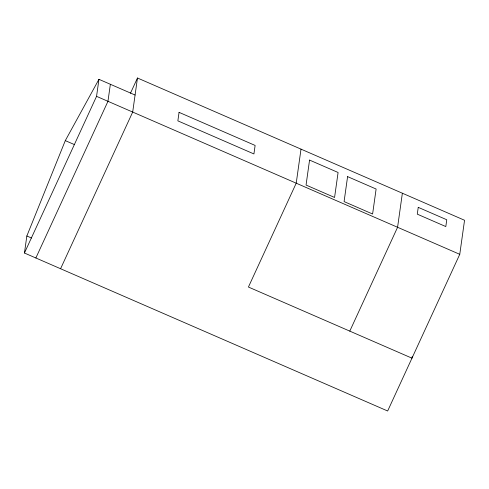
<?xml version="1.0" encoding="UTF-8"?>
<svg xmlns="http://www.w3.org/2000/svg" width="489" height="489" viewBox="0 0 489 489"><rect width="100%" height="100%" fill="white"/><g stroke="black" fill="none" stroke-linecap="round" stroke-linejoin="round"><path stroke-width="0.73" d="M130.453 93.252L137.476 78.002L464.55 220.264L459.764 254.323L387.655 410.998L24.45 253.021L26.846 235.991L65.294 140.624L98.949 79.316L135.08 95.031M24.45 253.021L96.559 96.345L98.949 79.316M110.361 84.279L107.965 101.309L35.862 257.984M137.476 78.002L132.69 112.06L60.581 268.736M301.01 149.133L296.224 183.192L248.43 287.037L411.97 358.168L412.178 356.689M402.368 193.216L397.581 227.275L349.788 331.12M96.559 96.345L459.764 254.323M65.294 140.624L74.689 144.707M26.846 235.991L31.54 238.033M179.06 112.348L177.862 120.862L253.925 153.949L255.124 145.435L179.06 112.348M309.561 160.08L306.053 185.056L334.574 197.464L338.088 172.483L309.561 160.08M347.593 176.621L344.085 201.596L372.606 214.005L376.12 189.029L347.593 176.621M418.242 207.348L417.282 214.158L445.809 226.566L446.763 219.757L418.242 207.348"/></g></svg>
